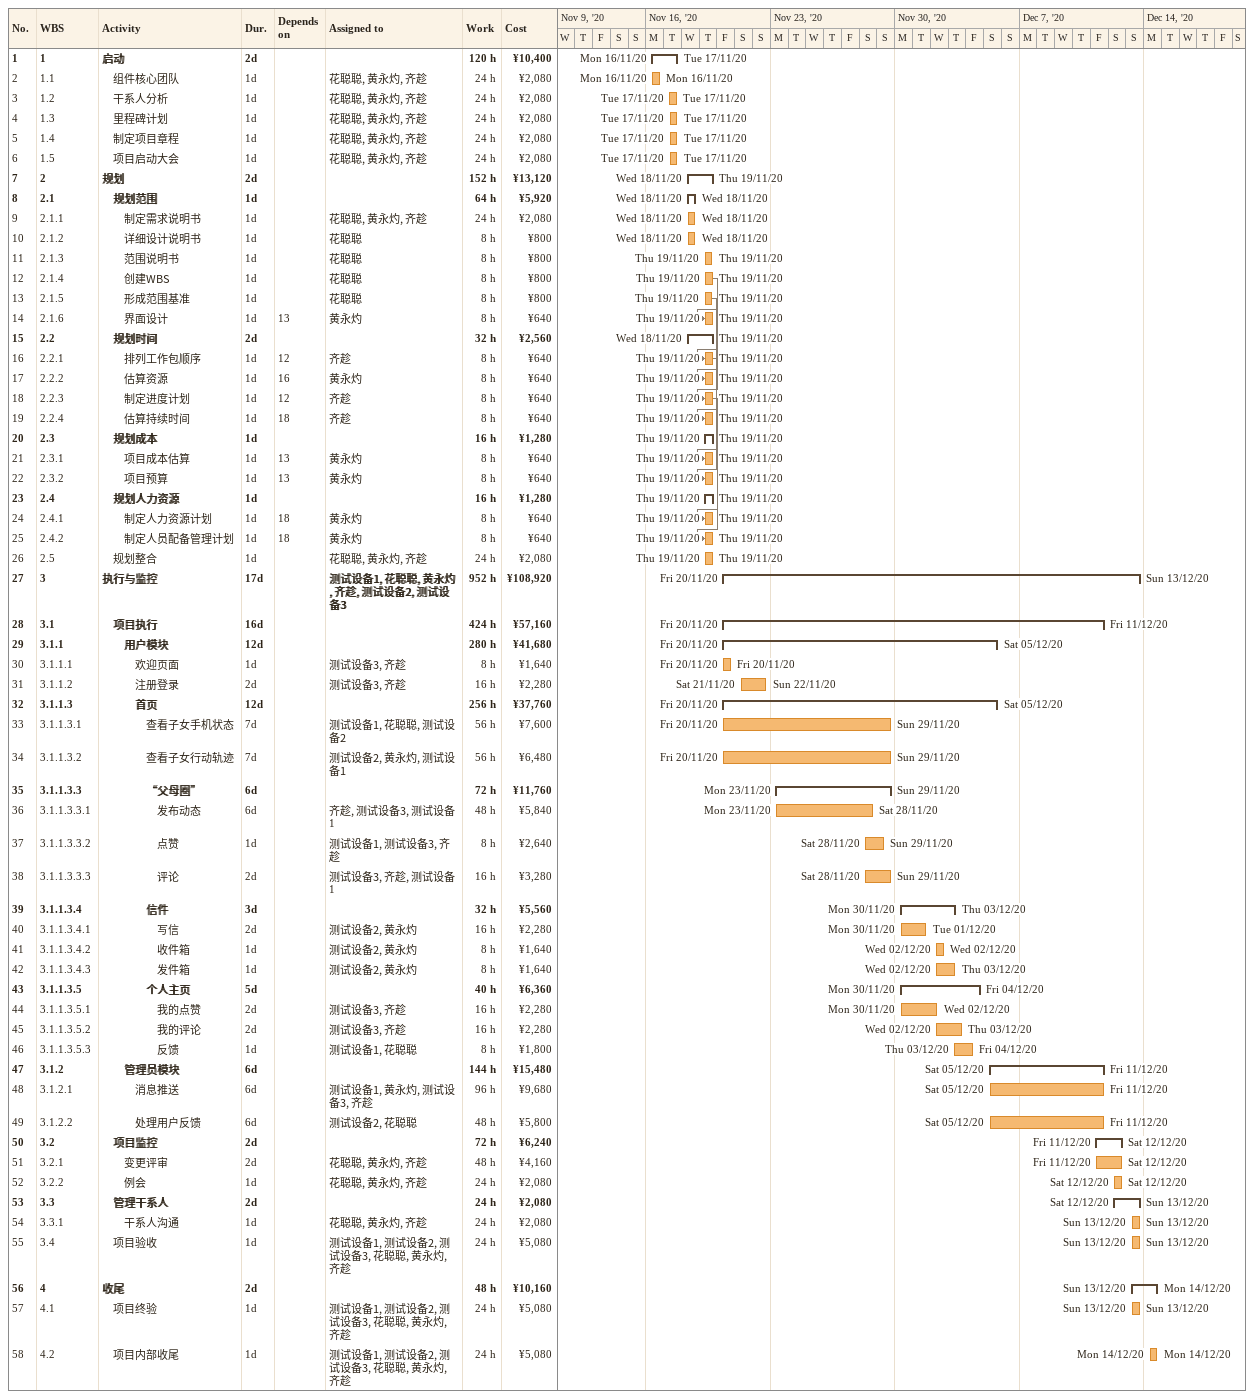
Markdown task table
| ID | WBS | Task | Duration | Start | Finish | Predecessors | Resources | Work (h) | Cost (¥) |
|---|---|---|---|---|---|---|---|---|---|
| 1 | 1 | **启动** | 2d | 2020-11-16 | 2020-11-17 |  |  | 120 | 10400 |
| 2 | 1.1 | 组件核心团队 | 1d | 2020-11-16 | 2020-11-16 |  | 花聪聪, 黄永灼, 齐趁 | 24 | 2080 |
| 3 | 1.2 | 干系人分析 | 1d | 2020-11-17 | 2020-11-17 |  | 花聪聪, 黄永灼, 齐趁 | 24 | 2080 |
| 4 | 1.3 | 里程碑计划 | 1d | 2020-11-17 | 2020-11-17 |  | 花聪聪, 黄永灼, 齐趁 | 24 | 2080 |
| 5 | 1.4 | 制定项目章程 | 1d | 2020-11-17 | 2020-11-17 |  | 花聪聪, 黄永灼, 齐趁 | 24 | 2080 |
| 6 | 1.5 | 项目启动大会 | 1d | 2020-11-17 | 2020-11-17 |  | 花聪聪, 黄永灼, 齐趁 | 24 | 2080 |
| 7 | 2 | **规划** | 2d | 2020-11-18 | 2020-11-19 |  |  | 152 | 13120 |
| 8 | 2.1 | **规划范围** | 1d | 2020-11-18 | 2020-11-18 |  |  | 64 | 5920 |
| 9 | 2.1.1 | 制定需求说明书 | 1d | 2020-11-18 | 2020-11-18 |  | 花聪聪, 黄永灼, 齐趁 | 24 | 2080 |
| 10 | 2.1.2 | 详细设计说明书 | 1d | 2020-11-18 | 2020-11-18 |  | 花聪聪 | 8 | 800 |
| 11 | 2.1.3 | 范围说明书 | 1d | 2020-11-19 | 2020-11-19 |  | 花聪聪 | 8 | 800 |
| 12 | 2.1.4 | 创建WBS | 1d | 2020-11-19 | 2020-11-19 |  | 花聪聪 | 8 | 800 |
| 13 | 2.1.5 | 形成范围基准 | 1d | 2020-11-19 | 2020-11-19 |  | 花聪聪 | 8 | 800 |
| 14 | 2.1.6 | 界面设计 | 1d | 2020-11-19 | 2020-11-19 | 13 | 黄永灼 | 8 | 640 |
| 15 | 2.2 | **规划时间** | 2d | 2020-11-18 | 2020-11-19 |  |  | 32 | 2560 |
| 16 | 2.2.1 | 排列工作包顺序 | 1d | 2020-11-19 | 2020-11-19 | 12 | 齐趁 | 8 | 640 |
| 17 | 2.2.2 | 估算资源 | 1d | 2020-11-19 | 2020-11-19 | 16 | 黄永灼 | 8 | 640 |
| 18 | 2.2.3 | 制定进度计划 | 1d | 2020-11-19 | 2020-11-19 | 12 | 齐趁 | 8 | 640 |
| 19 | 2.2.4 | 估算持续时间 | 1d | 2020-11-19 | 2020-11-19 | 18 | 齐趁 | 8 | 640 |
| 20 | 2.3 | **规划成本** | 1d | 2020-11-19 | 2020-11-19 |  |  | 16 | 1280 |
| 21 | 2.3.1 | 项目成本估算 | 1d | 2020-11-19 | 2020-11-19 | 13 | 黄永灼 | 8 | 640 |
| 22 | 2.3.2 | 项目预算 | 1d | 2020-11-19 | 2020-11-19 | 13 | 黄永灼 | 8 | 640 |
| 23 | 2.4 | **规划人力资源** | 1d | 2020-11-19 | 2020-11-19 |  |  | 16 | 1280 |
| 24 | 2.4.1 | 制定人力资源计划 | 1d | 2020-11-19 | 2020-11-19 | 18 | 黄永灼 | 8 | 640 |
| 25 | 2.4.2 | 制定人员配备管理计划 | 1d | 2020-11-19 | 2020-11-19 | 18 | 黄永灼 | 8 | 640 |
| 26 | 2.5 | 规划整合 | 1d | 2020-11-19 | 2020-11-19 |  | 花聪聪, 黄永灼, 齐趁 | 24 | 2080 |
| 27 | 3 | **执行与监控** | 17d | 2020-11-20 | 2020-12-13 |  | 测试设备1, 花聪聪, 黄永灼, 齐趁, 测试设备2, 测试设备3 | 952 | 108920 |
| 28 | 3.1 | **项目执行** | 16d | 2020-11-20 | 2020-12-11 |  |  | 424 | 57160 |
| 29 | 3.1.1 | **用户模块** | 12d | 2020-11-20 | 2020-12-05 |  |  | 280 | 41680 |
| 30 | 3.1.1.1 | 欢迎页面 | 1d | 2020-11-20 | 2020-11-20 |  | 测试设备3, 齐趁 | 8 | 1640 |
| 31 | 3.1.1.2 | 注册登录 | 2d | 2020-11-21 | 2020-11-22 |  | 测试设备3, 齐趁 | 16 | 2280 |
| 32 | 3.1.1.3 | **首页** | 12d | 2020-11-20 | 2020-12-05 |  |  | 256 | 37760 |
| 33 | 3.1.1.3.1 | 查看子女手机状态 | 7d | 2020-11-20 | 2020-11-29 |  | 测试设备1, 花聪聪, 测试设备2 | 56 | 7600 |
| 34 | 3.1.1.3.2 | 查看子女行动轨迹 | 7d | 2020-11-20 | 2020-11-29 |  | 测试设备2, 黄永灼, 测试设备1 | 56 | 6480 |
| 35 | 3.1.1.3.3 | **“父母圈”** | 6d | 2020-11-23 | 2020-11-29 |  |  | 72 | 11760 |
| 36 | 3.1.1.3.3.1 | 发布动态 | 6d | 2020-11-23 | 2020-11-28 |  | 齐趁, 测试设备3, 测试设备1 | 48 | 5840 |
| 37 | 3.1.1.3.3.2 | 点赞 | 1d | 2020-11-28 | 2020-11-29 |  | 测试设备1, 测试设备3, 齐趁 | 8 | 2640 |
| 38 | 3.1.1.3.3.3 | 评论 | 2d | 2020-11-28 | 2020-11-29 |  | 测试设备3, 齐趁, 测试设备1 | 16 | 3280 |
| 39 | 3.1.1.3.4 | **信件** | 3d | 2020-11-30 | 2020-12-03 |  |  | 32 | 5560 |
| 40 | 3.1.1.3.4.1 | 写信 | 2d | 2020-11-30 | 2020-12-01 |  | 测试设备2, 黄永灼 | 16 | 2280 |
| 41 | 3.1.1.3.4.2 | 收件箱 | 1d | 2020-12-02 | 2020-12-02 |  | 测试设备2, 黄永灼 | 8 | 1640 |
| 42 | 3.1.1.3.4.3 | 发件箱 | 1d | 2020-12-02 | 2020-12-03 |  | 测试设备2, 黄永灼 | 8 | 1640 |
| 43 | 3.1.1.3.5 | **个人主页** | 5d | 2020-11-30 | 2020-12-04 |  |  | 40 | 6360 |
| 44 | 3.1.1.3.5.1 | 我的点赞 | 2d | 2020-11-30 | 2020-12-02 |  | 测试设备3, 齐趁 | 16 | 2280 |
| 45 | 3.1.1.3.5.2 | 我的评论 | 2d | 2020-12-02 | 2020-12-03 |  | 测试设备3, 齐趁 | 16 | 2280 |
| 46 | 3.1.1.3.5.3 | 反馈 | 1d | 2020-12-03 | 2020-12-04 |  | 测试设备1, 花聪聪 | 8 | 1800 |
| 47 | 3.1.2 | **管理员模块** | 6d | 2020-12-05 | 2020-12-11 |  |  | 144 | 15480 |
| 48 | 3.1.2.1 | 消息推送 | 6d | 2020-12-05 | 2020-12-11 |  | 测试设备1, 黄永灼, 测试设备3, 齐趁 | 96 | 9680 |
| 49 | 3.1.2.2 | 处理用户反馈 | 6d | 2020-12-05 | 2020-12-11 |  | 测试设备2, 花聪聪 | 48 | 5800 |
| 50 | 3.2 | **项目监控** | 2d | 2020-12-11 | 2020-12-12 |  |  | 72 | 6240 |
| 51 | 3.2.1 | 变更评审 | 2d | 2020-12-11 | 2020-12-12 |  | 花聪聪, 黄永灼, 齐趁 | 48 | 4160 |
| 52 | 3.2.2 | 例会 | 1d | 2020-12-12 | 2020-12-12 |  | 花聪聪, 黄永灼, 齐趁 | 24 | 2080 |
| 53 | 3.3 | **管理干系人** | 2d | 2020-12-12 | 2020-12-13 |  |  | 24 | 2080 |
| 54 | 3.3.1 | 干系人沟通 | 1d | 2020-12-13 | 2020-12-13 |  | 花聪聪, 黄永灼, 齐趁 | 24 | 2080 |
| 55 | 3.4 | 项目验收 | 1d | 2020-12-13 | 2020-12-13 |  | 测试设备1, 测试设备2, 测试设备3, 花聪聪, 黄永灼, 齐趁 | 24 | 5080 |
| 56 | 4 | **收尾** | 2d | 2020-12-13 | 2020-12-14 |  |  | 48 | 10160 |
| 57 | 4.1 | 项目终验 | 1d | 2020-12-13 | 2020-12-13 |  | 测试设备1, 测试设备2, 测试设备3, 花聪聪, 黄永灼, 齐趁 | 24 | 5080 |
| 58 | 4.2 | 项目内部收尾 | 1d | 2020-12-14 | 2020-12-14 |  | 测试设备1, 测试设备2, 测试设备3, 花聪聪, 黄永灼, 齐趁 | 24 | 5080 |
